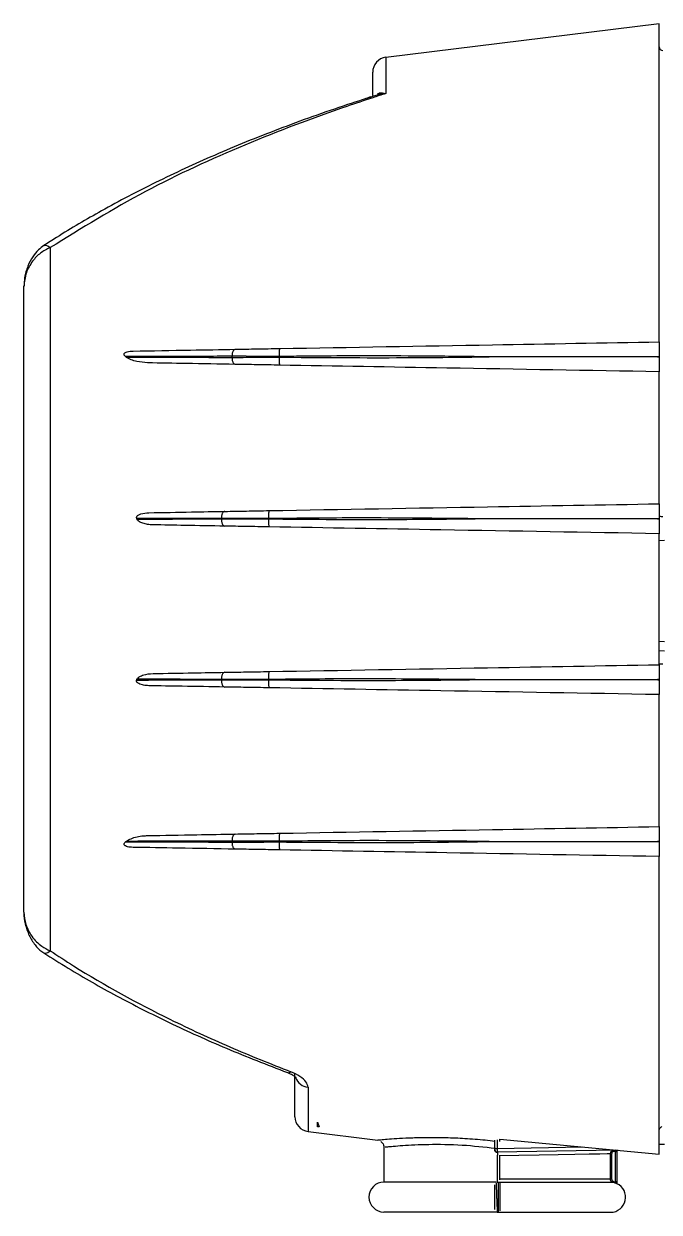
# Model space of a CAD drawing. Extents: x 7 to 135, y 3 to 97.
# Drawn here: x 6.526 to 9.077, y 39.063 to 43.834 of the extents above; entities that cross this region are included whole.
import ezdxf

# ---------------------------------------------------------------- set-up
doc = ezdxf.new("R2010")
doc.units = 0
doc.header["$MEASUREMENT"] = 0
doc.layers.add('OBJECT', color=7, linetype='CONTINUOUS')

msp = doc.modelspace()

# ---------------------------------------------------------------- linework, layer by layer
at = {"layer": 'OBJECT'}
for p, q in [((9.0766, 43.8339), (7.9793, 43.6991)), ((9.0766, 42.5569), (9.0766, 43.8339)), ((7.9793, 43.6991), (7.9793, 43.5538)), ((7.9266, 43.5465), (7.9266, 43.6396)), ((6.632, 42.9351), (6.632, 40.1127)), ((6.5266, 40.2678), (6.5266, 42.7799)), ((7.3617, 42.4992), (7.3617, 42.4946)), ((7.5508, 42.4983), (7.5508, 42.4954)), ((9.0766, 42.497), (9.0766, 42.4967)), ((9.0766, 41.9069), (9.0766, 42.4369)), ((7.319, 41.8474), (7.319, 41.8463)), ((7.5081, 41.8476), (7.5081, 41.8462)), ((9.0766, 41.847), (9.0766, 41.8467)), ((9.0766, 41.2609), (9.0766, 41.7869)), ((9.0766, 41.76), (9.0972, 41.7606)), ((9.0972, 41.3534), (9.0766, 41.354)), ((9.0766, 41.3178), (9.0972, 41.3172)), ((7.319, 41.2003), (7.319, 41.2014)), ((7.5081, 41.2002), (7.5081, 41.2016)), ((9.0766, 41.2007), (9.0766, 41.201)), ((9.0766, 40.6109), (9.0766, 41.1409)), ((7.3617, 40.5486), (7.3617, 40.5532)), ((7.5508, 40.5494), (7.5508, 40.5523)), ((9.0766, 40.5507), (9.0766, 40.551)), ((9.0766, 39.2957), (9.0766, 40.4909)), ((7.6146, 39.4465), (7.6146, 39.6192)), ((7.6673, 39.5646), (7.6673, 39.3869)), ((7.7046, 39.4252), (7.7115, 39.4055)), ((7.7046, 39.4055), (7.7046, 39.4252)), ((7.6673, 39.3869), (7.9468, 39.3526)), ((7.7115, 39.4055), (7.7046, 39.4055)), ((7.9716, 39.3236), (7.9716, 39.1839)), ((8.4166, 39.319), (8.4166, 39.3519)), ((8.4166, 39.319), (8.4259, 39.319)), ((8.4166, 39.314), (8.4166, 39.319)), ((8.4259, 39.353), (8.4259, 39.319)), ((8.4259, 39.319), (8.7688, 39.325)), ((8.9024, 39.3123), (8.4268, 39.304)), ((8.4366, 39.3565), (9.0766, 39.2957)), ((8.4366, 39.3466), (8.4366, 39.3565)), ((8.9017, 39.3074), (8.9082, 39.3121)), ((8.9115, 39.3125), (8.9066, 39.3075)), ((9.0766, 39.3356), (9.0972, 39.336)), ((8.4247, 39.289), (8.4268, 39.289)), ((8.4268, 39.289), (8.4268, 39.1965)), ((8.4366, 39.1935), (8.4366, 39.2921)), ((8.8807, 39.1965), (8.8807, 39.2972)), ((8.8807, 39.2972), (8.8856, 39.2972)), ((8.8856, 39.2972), (8.8856, 39.1965)), ((8.9017, 39.3073), (8.8954, 39.3072)), ((8.9017, 39.3073), (8.9017, 39.3074)), ((8.9017, 39.1845), (8.9017, 39.3073)), ((8.9066, 39.3073), (8.9017, 39.3073)), ((8.9066, 39.3075), (8.9066, 39.3073)), ((8.9066, 39.3073), (8.9066, 39.1845)), ((8.4222, 39.1839), (7.9716, 39.1839)), ((8.4247, 39.1965), (8.4268, 39.1965)), ((8.8927, 39.1818), (8.4266, 39.1818)), ((8.4316, 39.1824), (8.4316, 39.1839)), ((8.433, 39.1828), (8.4316, 39.1828)), ((8.4366, 39.1965), (8.8807, 39.1965)), ((8.8807, 39.1965), (8.8856, 39.1965)), ((8.9035, 39.1785), (8.8927, 39.1818)), ((8.8936, 39.1867), (8.9017, 39.1845)), ((8.9066, 39.1845), (8.9017, 39.1845)), ((8.4316, 39.0639), (7.9716, 39.0639)), ((8.4265, 39.063), (8.8816, 39.063)), ((8.4316, 39.0639), (8.4316, 39.0653))]:
    msp.add_line(p, q, dxfattribs=at)
at = {"layer": 'OBJECT', "flags": 128}
for points in [[(6.6067, 42.9436), (6.6073, 42.944), (6.6138, 42.9448), (6.6223, 42.9418), (6.632, 42.9351)], [(6.6067, 40.1041), (6.6073, 40.1037), (6.6138, 40.1029), (6.6223, 40.1059), (6.632, 40.1127)], [(8.8807, 39.2972), (8.8673, 39.2969), (8.8384, 39.2964), (8.795, 39.2956), (8.7385, 39.2946), (8.6711, 39.2934), (8.5948, 39.292), (8.5125, 39.2905), (8.4366, 39.2892)]]:
    msp.add_lwpolyline(points, dxfattribs=at)
at = {"layer": 'OBJECT'}
for centre, radius, start, end in [((9.0916, 43.7416), 0.015, 180, 269), ((7.9866, 43.6396), 0.06, 97, 180), ((9.0878, 41.8824), 0.0262, 244.7378, 277.7925), ((7.5884, 39.6374), 0.0142, 253.086, 312.3789), ((7.6726, 39.6233), 0.0589, 198.9201, 264.8319), ((7.6746, 39.4465), 0.06, 180, 263), ((8.4266, 39.314), 0.01, 180, 271), ((8.967, 39.3097), 0.0716, 177.9998, 182.0002), ((8.9029, 39.3786), 0.0713, 269.0239, 272.9744), ((7.9716, 39.1239), 0.06, 90, 270), ((8.8816, 39.123), 0.06, 270, 65.4051), ((8.9667, 39.1706), 0.0749, 167.5606, 171.3743)]:
    msp.add_arc(centre, radius, start, end, dxfattribs=at)
for centre, major_axis, ratio, start_param, end_param in [((4.458, 41.5239), (3.0188, 0), 0.564143, 0.607532, 0.60866), ((4.0947, 41.5239), (2.9415, 0), 0.564143, 0.194908, 0.196859), ((4.0947, 41.5239), (2.9415, 0), 0.564143, 6.086326, 6.088277), ((4.458, 41.5239), (3.0188, 0), 0.564143, 5.674525, 5.675653), ((8.4266, 39.319), (-0.0002, 0.015), 0.044174, 1.569897, 3.14185)]:
    msp.add_ellipse(centre, major_axis=major_axis, ratio=ratio, start_param=start_param, end_param=end_param, dxfattribs=at)
for points, knots in [([(7.9458, 43.5523), (7.9485, 43.5538), (7.958, 43.5589), (7.9705, 43.5565), (7.9792, 43.5538), (7.9793, 43.5538)], [0, 0, 0, 0, 0.289326, 0.992096, 1, 1, 1, 1]), ([(7.945, 43.5478), (7.9049, 43.535), (7.7717, 43.4928), (7.553, 43.4143), (7.2959, 43.31), (7.059, 43.2007), (6.8478, 43.0902), (6.6997, 43.0032), (6.6237, 42.9545), (6.6067, 42.9436)], [0, 0, 0, 0, 0.086263, 0.286958, 0.475955, 0.653016, 0.818159, 0.959269, 1, 1, 1, 1]), ([(7.9793, 43.5538), (7.9617, 43.5482), (7.9095, 43.5315), (7.7193, 43.468), (7.412, 43.3514), (7.0107, 43.1687), (6.7582, 43.0129), (6.632, 42.9351)], [0, 0, 0, 0, 0.037504, 0.11146, 0.407416, 0.703808, 1, 1, 1, 1]), ([(7.9175, 43.5405), (7.9174, 43.5405), (7.9131, 43.5382), (7.9058, 43.5358), (7.8986, 43.5335)], [0, 0, 0, 0, 0.015833, 1, 1, 1, 1]), ([(7.9793, 43.5538), (7.9791, 43.5538), (7.9674, 43.5533), (7.9561, 43.5504), (7.945, 43.5475)], [0, 0, 0, 0, 0.0125186, 1, 1, 1, 1]), ([(6.6069, 42.9432), (6.5995, 42.9379), (6.5822, 42.9258), (6.5603, 42.8978), (6.5408, 42.8603), (6.5283, 42.8196), (6.5277, 42.7916), (6.5274, 42.7799)], [0, 0, 0, 0, 0.1453549, 0.337719, 0.5616669, 0.8162089, 1, 1, 1, 1]), ([(6.632, 42.9351), (6.6186, 42.9285), (6.5915, 42.9152), (6.5585, 42.8796), (6.5325, 42.8338), (6.5286, 42.7985), (6.5266, 42.7799)], [0, 0, 0, 0, 0.2230983, 0.4509634, 0.7118144, 1, 1, 1, 1]), ([(7.5541, 42.5303), (7.8384, 42.5353), (8.3459, 42.5441), (8.8533, 42.553), (9.0766, 42.5569)], [0, 0, 0, 0, 0.560008, 1, 1, 1, 1]), ([(9.0766, 42.5569), (9.0766, 42.5562), (9.0766, 42.5549), (9.0766, 42.5444), (9.0766, 42.529), (9.0766, 42.5122), (9.0766, 42.5012), (9.0766, 42.497)], [0, 0, 0, 0, 0.217203, 0.434331, 0.650166, 0.864389, 1, 1, 1, 1]), ([(6.9346, 42.4976), (6.9332, 42.4988), (6.9309, 42.5009), (6.9289, 42.5043), (6.9284, 42.5072), (6.9291, 42.5097), (6.9309, 42.5121), (6.9347, 42.5149), (6.946, 42.5191), (6.9566, 42.5196), (6.9646, 42.52)], [0, 0, 0, 0, 0.11336, 0.188715, 0.241993, 0.295662, 0.342489, 0.417959, 0.560437, 1, 1, 1, 1]), ([(6.9646, 42.52), (7.0414, 42.5213), (7.1785, 42.5237), (7.3151, 42.5261), (7.3752, 42.5272)], [0, 0, 0, 0, 0.560012, 1, 1, 1, 1]), ([(7.3752, 42.5272), (7.3735, 42.5268), (7.3708, 42.5262), (7.3676, 42.5226), (7.3655, 42.519), (7.3637, 42.5146), (7.3621, 42.5081), (7.3619, 42.5027), (7.3617, 42.4992)], [0, 0, 0, 0, 0.239576, 0.368439, 0.499999, 0.631561, 0.760425, 1, 1, 1, 1]), ([(7.3752, 42.5272), (7.4037, 42.5277), (7.4606, 42.5287), (7.523, 42.5297), (7.5541, 42.5303)], [0, 0, 0, 0, 0.501103, 1, 1, 1, 1]), ([(7.5541, 42.5303), (7.5537, 42.5299), (7.5529, 42.5292), (7.5521, 42.5252), (7.5515, 42.5211), (7.5511, 42.5159), (7.5508, 42.5085), (7.5508, 42.5023), (7.5508, 42.4983)], [0, 0, 0, 0, 0.239486, 0.368379, 0.5, 0.63162, 0.760513, 1, 1, 1, 1]), ([(7.3617, 42.4992), (7.282, 42.4988), (7.1396, 42.4982), (6.9973, 42.4978), (6.9346, 42.4976)], [0, 0, 0, 0, 0.559998, 1, 1, 1, 1]), ([(7.0228, 42.4727), (7.0083, 42.474), (6.9859, 42.476), (6.9566, 42.4842), (6.9433, 42.4921), (6.9366, 42.496)], [0, 0, 0, 0, 0.4728, 0.731901, 1, 1, 1, 1]), ([(6.9366, 42.496), (7.0159, 42.4957), (7.1577, 42.4951), (7.2994, 42.4947), (7.3617, 42.4946)], [0, 0, 0, 0, 0.559998, 1, 1, 1, 1]), ([(7.3752, 42.4666), (7.3095, 42.4677), (7.1922, 42.4698), (7.0746, 42.4718), (7.0228, 42.4727)], [0, 0, 0, 0, 0.55999, 1, 1, 1, 1]), ([(7.5508, 42.4983), (7.5177, 42.4984), (7.4515, 42.4987), (7.3917, 42.499), (7.3617, 42.4992)], [0, 0, 0, 0, 0.4999613, 1, 1, 1, 1]), ([(7.3617, 42.4946), (7.3917, 42.4947), (7.4515, 42.4951), (7.5177, 42.4953), (7.5508, 42.4954)], [0, 0, 0, 0, 0.500039, 1, 1, 1, 1]), ([(7.3617, 42.4946), (7.3619, 42.4911), (7.3621, 42.4857), (7.3637, 42.4792), (7.3655, 42.4747), (7.3676, 42.4711), (7.3708, 42.4676), (7.3735, 42.467), (7.3752, 42.4666)], [0, 0, 0, 0, 0.239578, 0.368439, 0.500001, 0.631563, 0.760425, 1, 1, 1, 1]), ([(7.5541, 42.4634), (7.523, 42.464), (7.4606, 42.4651), (7.4037, 42.4661), (7.3752, 42.4666)], [0, 0, 0, 0, 0.498897, 1, 1, 1, 1]), ([(8.3934, 42.4969), (8.2361, 42.4987), (7.9552, 42.5021), (7.6744, 42.4995), (7.5508, 42.4983)], [0, 0, 0, 0, 0.560063, 1, 1, 1, 1]), ([(7.5508, 42.4954), (7.7081, 42.4942), (7.9889, 42.4921), (8.2698, 42.4954), (8.3934, 42.4969)], [0, 0, 0, 0, 0.5599377, 1, 1, 1, 1]), ([(7.5508, 42.4954), (7.5508, 42.4914), (7.5508, 42.4852), (7.5511, 42.4778), (7.5515, 42.4727), (7.5521, 42.4685), (7.5529, 42.4645), (7.5537, 42.4639), (7.5541, 42.4634)], [0, 0, 0, 0, 0.2394865, 0.3683803, 0.5000018, 0.6316209, 0.7605136, 1, 1, 1, 1]), ([(9.0766, 42.4369), (8.7923, 42.4418), (8.2848, 42.4507), (7.7774, 42.4595), (7.5541, 42.4634)], [0, 0, 0, 0, 0.560011, 1, 1, 1, 1]), ([(9.0697, 42.4969), (9.0691, 42.4969), (8.9502, 42.4969), (8.7466, 42.4969), (8.5224, 42.4969), (8.4159, 42.4969), (8.394, 42.4969), (8.3934, 42.4969)], [0, 0, 0, 0, 0.0024644, 0.5274412, 0.9031585, 0.9970878, 1, 1, 1, 1]), ([(9.0766, 42.497), (9.0753, 42.497), (9.073, 42.4969), (9.0707, 42.4969), (9.0697, 42.4969)], [0, 0, 0, 0, 0.560001, 1, 1, 1, 1]), ([(9.0697, 42.4969), (9.071, 42.4968), (9.0733, 42.4968), (9.0756, 42.4968), (9.0766, 42.4967)], [0, 0, 0, 0, 0.559999, 1, 1, 1, 1]), ([(9.0766, 42.4967), (9.0766, 42.4908), (9.0766, 42.4783), (9.0766, 42.4607), (9.0766, 42.4466), (9.0766, 42.4382), (9.0766, 42.4373), (9.0766, 42.4369)], [0, 0, 0, 0, 0.187681, 0.400357, 0.613501, 0.82795, 1, 1, 1, 1]), ([(7.5114, 41.8795), (7.8036, 41.8846), (8.3254, 41.8938), (8.8471, 41.9029), (9.0766, 41.9069)], [0, 0, 0, 0, 0.560008, 1, 1, 1, 1]), ([(9.0766, 41.9069), (9.0766, 41.9062), (9.0766, 41.9049), (9.0766, 41.8944), (9.0766, 41.879), (9.0766, 41.8622), (9.0766, 41.8512), (9.0766, 41.847)], [0, 0, 0, 0, 0.217203, 0.434334, 0.650167, 0.864391, 1, 1, 1, 1]), ([(6.9795, 41.8484), (6.9792, 41.8494), (6.9787, 41.8514), (6.9793, 41.8547), (6.9815, 41.8583), (6.9869, 41.8629), (7.0023, 41.8695), (7.0168, 41.8704), (7.0276, 41.8711)], [0, 0, 0, 0, 0.05238, 0.104941, 0.166385, 0.263155, 0.457422, 1, 1, 1, 1]), ([(7.319, 41.8474), (7.2556, 41.8477), (7.1425, 41.8481), (7.0293, 41.8483), (6.9795, 41.8484)], [0, 0, 0, 0, 0.560004, 1, 1, 1, 1]), ([(6.9806, 41.8453), (7.0437, 41.8455), (7.1566, 41.846), (7.2694, 41.8462), (7.319, 41.8463)], [0, 0, 0, 0, 0.560004, 1, 1, 1, 1]), ([(7.0448, 41.8223), (7.0375, 41.8227), (7.0238, 41.8235), (7.0042, 41.8282), (6.9904, 41.8342), (6.9828, 41.8408), (6.9812, 41.844), (6.9806, 41.8453)], [0, 0, 0, 0, 0.307715, 0.577846, 0.849689, 0.938705, 1, 1, 1, 1]), ([(7.0276, 41.8711), (7.0848, 41.8721), (7.1869, 41.8739), (7.2884, 41.8757), (7.333, 41.8764)], [0, 0, 0, 0, 0.560034, 1, 1, 1, 1]), ([(7.333, 41.8764), (7.3312, 41.876), (7.3284, 41.8754), (7.3251, 41.8717), (7.3229, 41.868), (7.3211, 41.8634), (7.3194, 41.8566), (7.3192, 41.8511), (7.319, 41.8474)], [0, 0, 0, 0, 0.239577, 0.368438, 0.5, 0.631562, 0.760423, 1, 1, 1, 1]), ([(7.5081, 41.8476), (7.475, 41.8475), (7.4088, 41.8474), (7.349, 41.8474), (7.319, 41.8474)], [0, 0, 0, 0, 0.499957, 1, 1, 1, 1]), ([(7.319, 41.8463), (7.349, 41.8463), (7.4088, 41.8463), (7.475, 41.8462), (7.5081, 41.8462)], [0, 0, 0, 0, 0.500043, 1, 1, 1, 1]), ([(7.319, 41.8463), (7.3192, 41.8427), (7.3194, 41.8371), (7.3211, 41.8304), (7.3229, 41.8257), (7.3251, 41.822), (7.3284, 41.8184), (7.3312, 41.8177), (7.333, 41.8173)], [0, 0, 0, 0, 0.239576, 0.368437, 0.499999, 0.631562, 0.760423, 1, 1, 1, 1]), ([(7.333, 41.8764), (7.3614, 41.8769), (7.418, 41.8779), (7.4803, 41.879), (7.5114, 41.8795)], [0, 0, 0, 0, 0.500726, 1, 1, 1, 1]), ([(7.5114, 41.8795), (7.511, 41.8791), (7.5102, 41.8784), (7.5094, 41.8744), (7.5088, 41.8703), (7.5084, 41.8652), (7.5081, 41.8578), (7.5081, 41.8516), (7.5081, 41.8476)], [0, 0, 0, 0, 0.239487, 0.368379, 0.499999, 0.631621, 0.760513, 1, 1, 1, 1]), ([(8.3374, 41.8469), (8.1826, 41.8485), (7.9062, 41.8515), (7.6297, 41.8488), (7.5081, 41.8476)], [0, 0, 0, 0, 0.560059, 1, 1, 1, 1]), ([(7.5081, 41.8462), (7.6629, 41.8449), (7.9393, 41.8426), (8.2158, 41.8456), (8.3374, 41.8469)], [0, 0, 0, 0, 0.559941, 1, 1, 1, 1]), ([(7.5081, 41.8462), (7.5081, 41.8422), (7.5081, 41.836), (7.5084, 41.8285), (7.5088, 41.8234), (7.5094, 41.8193), (7.5102, 41.8153), (7.511, 41.8146), (7.5114, 41.8142)], [0, 0, 0, 0, 0.239486, 0.36838, 0.5, 0.63162, 0.760514, 1, 1, 1, 1]), ([(9.0697, 41.8469), (9.0691, 41.8469), (8.9316, 41.8469), (8.7093, 41.8469), (8.4665, 41.8469), (8.3599, 41.8469), (8.3381, 41.8469), (8.3374, 41.8469)], [0, 0, 0, 0, 0.002274, 0.563506, 0.91051, 0.997261, 1, 1, 1, 1]), ([(9.0766, 41.847), (9.0753, 41.847), (9.073, 41.8469), (9.0707, 41.8469), (9.0697, 41.8469)], [0, 0, 0, 0, 0.56, 1, 1, 1, 1]), ([(9.0697, 41.8469), (9.071, 41.8468), (9.0733, 41.8468), (9.0756, 41.8468), (9.0766, 41.8467)], [0, 0, 0, 0, 0.559998, 1, 1, 1, 1]), ([(9.0766, 41.8467), (9.0766, 41.8408), (9.0766, 41.8283), (9.0766, 41.8107), (9.0766, 41.7966), (9.0766, 41.7882), (9.0766, 41.7873), (9.0766, 41.7869)], [0, 0, 0, 0, 0.187683, 0.40036, 0.613504, 0.827952, 1, 1, 1, 1]), ([(7.333, 41.8173), (7.2793, 41.8182), (7.1834, 41.8199), (7.0871, 41.8216), (7.0448, 41.8223)], [0, 0, 0, 0, 0.559976, 1, 1, 1, 1]), ([(7.5114, 41.8142), (7.4803, 41.8147), (7.418, 41.8158), (7.3614, 41.8168), (7.333, 41.8173)], [0, 0, 0, 0, 0.499274, 1, 1, 1, 1]), ([(9.0766, 41.7869), (8.7844, 41.792), (8.2626, 41.8011), (7.7409, 41.8102), (7.5114, 41.8142)], [0, 0, 0, 0, 0.56001, 1, 1, 1, 1]), ([(6.9806, 41.2025), (6.9814, 41.204), (6.9835, 41.2081), (6.9926, 41.2147), (7.013, 41.223), (7.0321, 41.2244), (7.0448, 41.2254)], [0, 0, 0, 0, 0.072967, 0.194337, 0.4687, 1, 1, 1, 1]), ([(7.0448, 41.2254), (7.0988, 41.2263), (7.1952, 41.228), (7.2909, 41.2297), (7.333, 41.2304)], [0, 0, 0, 0, 0.560039, 1, 1, 1, 1]), ([(7.333, 41.2304), (7.3312, 41.23), (7.3284, 41.2294), (7.3251, 41.2257), (7.3229, 41.222), (7.3211, 41.2174), (7.3194, 41.2106), (7.3192, 41.2051), (7.319, 41.2014)], [0, 0, 0, 0, 0.239577, 0.368437, 0.5, 0.631563, 0.760423, 1, 1, 1, 1]), ([(7.333, 41.2304), (7.3614, 41.2309), (7.418, 41.2319), (7.4803, 41.233), (7.5114, 41.2335)], [0, 0, 0, 0, 0.500726, 1, 1, 1, 1]), ([(7.5114, 41.2335), (7.511, 41.2331), (7.5102, 41.2324), (7.5094, 41.2284), (7.5088, 41.2243), (7.5084, 41.2192), (7.5081, 41.2118), (7.5081, 41.2056), (7.5081, 41.2016)], [0, 0, 0, 0, 0.239487, 0.368379, 0.5, 0.63162, 0.760514, 1, 1, 1, 1]), ([(7.5114, 41.2335), (7.8036, 41.2386), (8.3254, 41.2478), (8.8471, 41.2569), (9.0766, 41.2609)], [0, 0, 0, 0, 0.560008, 1, 1, 1, 1]), ([(9.0766, 41.2647), (9.0779, 41.2647), (9.0813, 41.2646), (9.0866, 41.2645), (9.0902, 41.2645), (9.0913, 41.2644), (9.0913, 41.2644)], [0, 0, 0, 0, 0.307189, 0.809138, 0.988618, 1, 1, 1, 1]), ([(9.0766, 41.2609), (9.0766, 41.2604), (9.0766, 41.2593), (9.0766, 41.2501), (9.0766, 41.2354), (9.0766, 41.2181), (9.0766, 41.2062), (9.0766, 41.201)], [0, 0, 0, 0, 0.1876003, 0.4047621, 0.6207739, 0.8351757, 1, 1, 1, 1]), ([(7.0276, 41.1766), (7.0208, 41.177), (7.0071, 41.1778), (6.9919, 41.182), (6.9835, 41.1876), (6.9805, 41.1907), (6.979, 41.1941), (6.9788, 41.197), (6.9793, 41.1986), (6.9795, 41.1993)], [0, 0, 0, 0, 0.347785, 0.69812, 0.777967, 0.858339, 0.911741, 0.965437, 1, 1, 1, 1]), ([(6.9795, 41.1993), (7.0428, 41.1996), (7.156, 41.2003), (7.2692, 41.2003), (7.319, 41.2003)], [0, 0, 0, 0, 0.560013, 1, 1, 1, 1]), ([(7.319, 41.2014), (7.2559, 41.2018), (7.143, 41.2025), (7.0302, 41.2025), (6.9806, 41.2025)], [0, 0, 0, 0, 0.560015, 1, 1, 1, 1]), ([(7.333, 41.1713), (7.2761, 41.1723), (7.1745, 41.1741), (7.0725, 41.1758), (7.0276, 41.1766)], [0, 0, 0, 0, 0.55998, 1, 1, 1, 1]), ([(7.5081, 41.2016), (7.475, 41.2015), (7.4088, 41.2014), (7.349, 41.2014), (7.319, 41.2014)], [0, 0, 0, 0, 0.499957, 1, 1, 1, 1]), ([(7.319, 41.2003), (7.349, 41.2003), (7.4088, 41.2003), (7.475, 41.2002), (7.5081, 41.2002)], [0, 0, 0, 0, 0.500043, 1, 1, 1, 1]), ([(7.319, 41.2003), (7.3192, 41.1967), (7.3194, 41.1911), (7.3211, 41.1844), (7.3229, 41.1797), (7.3251, 41.176), (7.3284, 41.1724), (7.3312, 41.1717), (7.333, 41.1713)], [0, 0, 0, 0, 0.239577, 0.368437, 0.499999, 0.631562, 0.760423, 1, 1, 1, 1]), ([(8.3374, 41.2009), (8.1826, 41.2025), (7.9062, 41.2055), (7.6297, 41.2028), (7.5081, 41.2016)], [0, 0, 0, 0, 0.560059, 1, 1, 1, 1]), ([(7.5081, 41.2002), (7.6629, 41.1989), (7.9393, 41.1966), (8.2158, 41.1996), (8.3374, 41.2009)], [0, 0, 0, 0, 0.559941, 1, 1, 1, 1]), ([(7.5081, 41.2002), (7.5081, 41.1962), (7.5081, 41.19), (7.5084, 41.1825), (7.5088, 41.1774), (7.5094, 41.1733), (7.5102, 41.1693), (7.511, 41.1686), (7.5114, 41.1682)], [0, 0, 0, 0, 0.2394858, 0.3683795, 0.4999999, 0.6316204, 0.7605135, 1, 1, 1, 1]), ([(8.3374, 41.2009), (8.3381, 41.2009), (8.4757, 41.2009), (8.6981, 41.2009), (8.941, 41.2009), (9.0474, 41.2009), (9.0691, 41.2009), (9.0697, 41.2009)], [0, 0, 0, 0, 0.002739, 0.563972, 0.910975, 0.997726, 1, 1, 1, 1]), ([(9.0766, 41.201), (9.0753, 41.201), (9.073, 41.2009), (9.0707, 41.2009), (9.0697, 41.2009)], [0, 0, 0, 0, 0.56, 1, 1, 1, 1]), ([(9.0697, 41.2009), (9.071, 41.2008), (9.0733, 41.2008), (9.0756, 41.2008), (9.0766, 41.2007)], [0, 0, 0, 0, 0.5599976, 1, 1, 1, 1]), ([(9.0766, 41.2007), (9.0766, 41.1941), (9.0766, 41.1807), (9.0766, 41.1628), (9.0766, 41.1493), (9.0766, 41.1419), (9.0766, 41.1412), (9.0766, 41.1409)], [0, 0, 0, 0, 0.212706, 0.425419, 0.638708, 0.85337, 1, 1, 1, 1]), ([(7.5114, 41.1682), (7.4803, 41.1687), (7.418, 41.1698), (7.3614, 41.1708), (7.333, 41.1713)], [0, 0, 0, 0, 0.499274, 1, 1, 1, 1]), ([(9.0766, 41.1409), (8.7844, 41.146), (8.2626, 41.1551), (7.7409, 41.1642), (7.5114, 41.1682)], [0, 0, 0, 0, 0.56001, 1, 1, 1, 1]), ([(7.5541, 40.5843), (7.8384, 40.5893), (8.3459, 40.5981), (8.8533, 40.607), (9.0766, 40.6109)], [0, 0, 0, 0, 0.560008, 1, 1, 1, 1]), ([(9.0766, 40.6109), (9.0766, 40.6104), (9.0766, 40.6093), (9.0766, 40.6001), (9.0766, 40.5854), (9.0766, 40.5681), (9.0766, 40.5562), (9.0766, 40.551)], [0, 0, 0, 0, 0.187598, 0.404758, 0.62077, 0.835172, 1, 1, 1, 1]), ([(6.9366, 40.5517), (6.9431, 40.5555), (6.9638, 40.5676), (6.9945, 40.5736), (7.0173, 40.5747), (7.0228, 40.575)], [0, 0, 0, 0, 0.259599, 0.81953, 1, 1, 1, 1]), ([(7.3617, 40.5532), (7.2824, 40.5532), (7.1407, 40.5532), (6.9989, 40.5522), (6.9366, 40.5517)], [0, 0, 0, 0, 0.560012, 1, 1, 1, 1]), ([(7.0228, 40.575), (7.0887, 40.5762), (7.2065, 40.5782), (7.3237, 40.5803), (7.3752, 40.5812)], [0, 0, 0, 0, 0.560018, 1, 1, 1, 1]), ([(7.3752, 40.5812), (7.3735, 40.5808), (7.3708, 40.5802), (7.3676, 40.5766), (7.3655, 40.573), (7.3637, 40.5686), (7.3621, 40.5621), (7.3619, 40.5567), (7.3617, 40.5532)], [0, 0, 0, 0, 0.239576, 0.368438, 0.499999, 0.631562, 0.760423, 1, 1, 1, 1]), ([(7.5508, 40.5523), (7.5177, 40.5524), (7.4515, 40.5527), (7.3917, 40.553), (7.3617, 40.5532)], [0, 0, 0, 0, 0.499961, 1, 1, 1, 1]), ([(7.3752, 40.5812), (7.4037, 40.5817), (7.4606, 40.5827), (7.523, 40.5837), (7.5541, 40.5843)], [0, 0, 0, 0, 0.501103, 1, 1, 1, 1]), ([(7.5541, 40.5843), (7.5537, 40.5839), (7.5529, 40.5832), (7.5521, 40.5792), (7.5515, 40.5751), (7.5511, 40.5699), (7.5508, 40.5625), (7.5508, 40.5563), (7.5508, 40.5523)], [0, 0, 0, 0, 0.239486, 0.368379, 0.5, 0.63162, 0.760514, 1, 1, 1, 1]), ([(8.3934, 40.5509), (8.2361, 40.5527), (7.9552, 40.5561), (7.6744, 40.5535), (7.5508, 40.5523)], [0, 0, 0, 0, 0.560063, 1, 1, 1, 1]), ([(6.9646, 40.5277), (6.9573, 40.5281), (6.947, 40.5286), (6.9359, 40.5322), (6.9315, 40.5351), (6.9294, 40.5374), (6.9285, 40.5399), (6.9287, 40.5425), (6.9304, 40.5463), (6.9329, 40.5486), (6.9346, 40.5501)], [0, 0, 0, 0, 0.40143, 0.570189, 0.633487, 0.69736, 0.744463, 0.791504, 0.861688, 1, 1, 1, 1]), ([(6.9346, 40.5501), (7.0144, 40.55), (7.1567, 40.5499), (7.2991, 40.549), (7.3617, 40.5486)], [0, 0, 0, 0, 0.560009, 1, 1, 1, 1]), ([(7.3752, 40.5206), (7.2987, 40.5219), (7.1619, 40.5243), (7.0249, 40.5267), (6.9646, 40.5277)], [0, 0, 0, 0, 0.559994, 1, 1, 1, 1]), ([(7.3617, 40.5486), (7.3917, 40.5487), (7.4515, 40.5491), (7.5177, 40.5493), (7.5508, 40.5494)], [0, 0, 0, 0, 0.500039, 1, 1, 1, 1]), ([(7.3617, 40.5486), (7.3619, 40.5451), (7.3621, 40.5397), (7.3637, 40.5332), (7.3655, 40.5287), (7.3676, 40.5251), (7.3708, 40.5216), (7.3735, 40.521), (7.3752, 40.5206)], [0, 0, 0, 0, 0.239577, 0.368438, 0.500001, 0.631562, 0.760424, 1, 1, 1, 1]), ([(7.5541, 40.5174), (7.523, 40.518), (7.4606, 40.5191), (7.4037, 40.5201), (7.3752, 40.5206)], [0, 0, 0, 0, 0.498897, 1, 1, 1, 1]), ([(7.5508, 40.5494), (7.7081, 40.5482), (7.9889, 40.5461), (8.2698, 40.5494), (8.3934, 40.5509)], [0, 0, 0, 0, 0.559938, 1, 1, 1, 1]), ([(7.5508, 40.5494), (7.5508, 40.5454), (7.5508, 40.5392), (7.5511, 40.5318), (7.5515, 40.5267), (7.5521, 40.5225), (7.5529, 40.5185), (7.5537, 40.5179), (7.5541, 40.5174)], [0, 0, 0, 0, 0.239486, 0.36838, 0.5, 0.631621, 0.760514, 1, 1, 1, 1]), ([(9.0766, 40.4909), (8.7923, 40.4958), (8.2848, 40.5047), (7.7774, 40.5135), (7.5541, 40.5174)], [0, 0, 0, 0, 0.560011, 1, 1, 1, 1]), ([(8.3934, 40.5509), (8.394, 40.5509), (8.513, 40.5509), (8.7167, 40.5509), (8.941, 40.5509), (9.0474, 40.5509), (9.0691, 40.5509), (9.0697, 40.5509)], [0, 0, 0, 0, 0.002912, 0.527889, 0.903606, 0.997536, 1, 1, 1, 1]), ([(9.0766, 40.551), (9.0753, 40.551), (9.073, 40.5509), (9.0707, 40.5509), (9.0697, 40.5509)], [0, 0, 0, 0, 0.560001, 1, 1, 1, 1]), ([(9.0697, 40.5509), (9.071, 40.5508), (9.0733, 40.5508), (9.0756, 40.5508), (9.0766, 40.5507)], [0, 0, 0, 0, 0.559999, 1, 1, 1, 1]), ([(9.0766, 40.5507), (9.0766, 40.5441), (9.0766, 40.5307), (9.0766, 40.5128), (9.0766, 40.4993), (9.0766, 40.4919), (9.0766, 40.4912), (9.0766, 40.4909)], [0, 0, 0, 0, 0.212707, 0.425419, 0.638709, 0.853371, 1, 1, 1, 1]), ([(6.5268, 40.2675), (6.5268, 40.2662), (6.5259, 40.2503), (6.5314, 40.2181), (6.5457, 40.1745), (6.5692, 40.1376), (6.5901, 40.114), (6.6043, 40.1065), (6.6072, 40.1049)], [0, 0, 0, 0, 0.021412, 0.250275, 0.506439, 0.742834, 0.946673, 1, 1, 1, 1]), ([(6.5266, 40.2678), (6.5283, 40.251), (6.5317, 40.2171), (6.5573, 40.1688), (6.592, 40.1316), (6.6204, 40.1181), (6.632, 40.1127)], [0, 0, 0, 0, 0.261321, 0.527903, 0.808327, 1, 1, 1, 1]), ([(6.6067, 40.1041), (6.639, 40.0836), (6.7345, 40.023), (6.9015, 39.9283), (7.1134, 39.821), (7.3422, 39.7177), (7.5023, 39.6555), (7.5842, 39.6237)], [0, 0, 0, 0, 0.104369, 0.308336, 0.524932, 0.756859, 1, 1, 1, 1]), ([(6.632, 40.1127), (6.663, 40.0924), (6.8185, 39.9911), (7.0589, 39.8606), (7.3523, 39.7242), (7.5161, 39.6593), (7.598, 39.6268)], [0, 0, 0, 0, 0.10177, 0.5092943, 0.7544094, 1, 1, 1, 1]), ([(7.5842, 39.6237), (7.5844, 39.6236), (7.5926, 39.6209), (7.605, 39.6145), (7.6168, 39.606), (7.6179, 39.6045), (7.6184, 39.6038)], [0, 0, 0, 0, 0.00896, 0.364893, 0.713897, 1, 1, 1, 1]), ([(7.6673, 39.5646), (7.6655, 39.5718), (7.662, 39.5861), (7.6373, 39.6088), (7.6108, 39.621), (7.598, 39.6268)], [0, 0, 0, 0, 0.339404, 0.678712, 1, 1, 1, 1]), ([(7.9468, 39.3529), (7.9468, 39.3529), (7.9468, 39.3529), (7.9626, 39.3545), (7.9912, 39.3569), (8.0329, 39.3599), (8.0855, 39.3625), (8.1485, 39.3639), (8.2193, 39.3633), (8.2968, 39.3599), (8.3634, 39.3549), (8.4038, 39.3503), (8.4166, 39.3488)], [0, 0, 0, 0, 0.074727, 0.1812, 0.290731, 0.397809, 0.507913, 0.616367, 0.727946, 0.83668, 0.948573, 1, 1, 1, 1]), ([(9.0766, 39.3917), (9.0767, 39.3934), (9.0771, 39.3968), (9.0796, 39.4014), (9.0831, 39.4049), (9.086, 39.4061), (9.0872, 39.4067)], [0, 0, 0, 0, 0.260723, 0.521086, 0.790353, 1, 1, 1, 1]), ([(7.9592, 39.3469), (7.9613, 39.3453), (7.9661, 39.3415), (7.9707, 39.3328), (7.9712, 39.3261), (7.9714, 39.3228)], [0, 0, 0, 0, 0.281383, 0.652928, 1, 1, 1, 1]), ([(8.4191, 39.3187), (8.3741, 39.3237), (8.2783, 39.3342), (8.146, 39.3352), (8.0411, 39.33), (7.9788, 39.3238), (7.9775, 39.3236), (7.9769, 39.3236)], [0, 0, 0, 0, 0.190419, 0.405974, 0.621885, 0.841248, 1, 1, 1, 1]), ([(8.4166, 39.3086), (8.4166, 39.3102), (8.4166, 39.3133), (8.4166, 39.3137), (8.4166, 39.314)], [0, 0, 0, 0, 0.49363, 1, 1, 1, 1]), ([(8.8807, 39.2972), (8.8807, 39.2982), (8.8809, 39.3009), (8.8826, 39.305), (8.8859, 39.3089), (8.8901, 39.3114), (8.8934, 39.3121), (8.8951, 39.3122), (8.8954, 39.3122)], [0, 0, 0, 0, 0.129478, 0.346517, 0.564098, 0.781863, 0.960743, 1, 1, 1, 1]), ([(8.4268, 39.304), (8.4268, 39.3038), (8.4268, 39.3035), (8.4269, 39.3009), (8.4269, 39.2971), (8.4268, 39.2929), (8.4268, 39.2901), (8.4268, 39.289)], [0, 0, 0, 0, 0.214776, 0.429512, 0.644169, 0.858799, 1, 1, 1, 1]), ([(8.8954, 39.3072), (8.8943, 39.307), (8.892, 39.3068), (8.889, 39.305), (8.8868, 39.3024), (8.8857, 39.2996), (8.8856, 39.2978), (8.8856, 39.2972)], [0, 0, 0, 0, 0.217953, 0.435915, 0.653574, 0.870582, 1, 1, 1, 1]), ([(8.4166, 39.0741), (8.4166, 39.0734), (8.4166, 39.0724), (8.4166, 39.0766), (8.4166, 39.0816), (8.4166, 39.0885), (8.4166, 39.097), (8.4166, 39.1068), (8.4166, 39.1175), (8.4166, 39.1286), (8.4166, 39.1396), (8.4166, 39.1501), (8.4166, 39.1595), (8.4166, 39.1674), (8.4166, 39.171), (8.4166, 39.1728)], [0, 0, 0, 0, 0.137143, 0.206469, 0.276016, 0.346234, 0.416787, 0.48817, 0.559973, 0.632623, 0.705732, 0.779587, 0.853885, 0.928714, 1, 1, 1, 1]), ([(8.4217, 39.1804), (8.4218, 39.18), (8.4218, 39.1784), (8.422, 39.1741), (8.4223, 39.1666), (8.4227, 39.1567), (8.4231, 39.1447), (8.4236, 39.1335), (8.4239, 39.1252), (8.424, 39.121), (8.4241, 39.1189), (8.4241, 39.1178), (8.4242, 39.1172), (8.4242, 39.117), (8.4242, 39.1168), (8.4242, 39.1168), (8.4242, 39.1167), (8.4242, 39.1167), (8.4242, 39.1167), (8.4242, 39.1167), (8.4242, 39.1167), (8.4242, 39.1167), (8.4242, 39.1167), (8.4241, 39.1149), (8.4246, 39.11), (8.4248, 39.1002), (8.4254, 39.0868), (8.4259, 39.0747), (8.4262, 39.067), (8.4265, 39.0629), (8.4265, 39.0637), (8.4265, 39.064)], [0, 0, 0, 0, 0.023602, 0.091195, 0.162021, 0.236083, 0.313383, 0.393919, 0.435477, 0.456571, 0.467195, 0.472526, 0.475196, 0.476534, 0.477201, 0.477536, 0.477703, 0.477787, 0.477829, 0.47785, 0.47786, 0.477865, 0.477868, 0.477871, 0.507917, 0.566233, 0.652719, 0.767228, 0.854048, 0.931275, 1, 1, 1, 1]), ([(8.4268, 39.1965), (8.4268, 39.1953), (8.4268, 39.1924), (8.4268, 39.1887), (8.4267, 39.1854), (8.4267, 39.1842), (8.4267, 39.1835)], [0, 0, 0, 0, 0.2284531, 0.5443097, 0.7419319, 1, 1, 1, 1]), ([(8.4316, 39.0653), (8.4316, 39.0665), (8.4316, 39.0688), (8.4315, 39.0754), (8.4315, 39.0859), (8.4315, 39.1022), (8.4315, 39.1239), (8.4315, 39.1455), (8.4315, 39.1618), (8.4315, 39.1724), (8.4316, 39.1789), (8.4316, 39.1812), (8.4316, 39.1824)], [0, 0, 0, 0, 0.079117, 0.155729, 0.229834, 0.369888, 0.50003, 0.630074, 0.770094, 0.844207, 0.920842, 1, 1, 1, 1]), ([(8.4316, 39.1839), (8.4322, 39.1838), (8.4336, 39.1837), (8.4352, 39.1825), (8.4364, 39.1808), (8.4365, 39.1795), (8.4366, 39.1789)], [0, 0, 0, 0, 0.2498941, 0.4997706, 0.7498965, 1, 1, 1, 1]), ([(8.4366, 39.1789), (8.4366, 39.178), (8.4366, 39.1764), (8.4366, 39.1636), (8.4366, 39.1455), (8.4366, 39.1239), (8.4366, 39.1022), (8.4366, 39.0841), (8.4366, 39.0713), (8.4366, 39.0697), (8.4366, 39.0689)], [0, 0, 0, 0, 0.125016, 0.250017, 0.375005, 0.499988, 0.624972, 0.749964, 0.874972, 1, 1, 1, 1]), ([(8.8927, 39.1818), (8.891, 39.1823), (8.8878, 39.1833), (8.8839, 39.1867), (8.8812, 39.1912), (8.8808, 39.1947), (8.8807, 39.1965)], [0, 0, 0, 0, 0.2469471, 0.4940388, 0.7407774, 1, 1, 1, 1]), ([(8.8856, 39.1965), (8.8857, 39.1953), (8.8859, 39.193), (8.8877, 39.19), (8.8903, 39.1877), (8.8925, 39.187), (8.8936, 39.1867)], [0, 0, 0, 0, 0.259039, 0.505707, 0.75286, 1, 1, 1, 1]), ([(8.9035, 39.1785), (8.9035, 39.1785), (8.9035, 39.1786), (8.9034, 39.1789), (8.9032, 39.1795), (8.9028, 39.1806), (8.9023, 39.1824), (8.9019, 39.1838), (8.9017, 39.1845)], [0, 0, 0, 0, 0.0750333, 0.2370439, 0.277258, 0.5059957, 0.7515689, 1, 1, 1, 1]), ([(8.9066, 39.1773), (8.9065, 39.1773), (8.9064, 39.1774), (8.9052, 39.1778), (8.9041, 39.1783), (8.9035, 39.1785), (8.9035, 39.1785)], [0, 0, 0, 0, 0.311284, 0.665441, 0.988602, 1, 1, 1, 1]), ([(8.9066, 39.1845), (8.9066, 39.1832), (8.9066, 39.1806), (8.9066, 39.1784), (8.9066, 39.1773)], [0, 0, 0, 0, 0.480701, 1, 1, 1, 1])]:
    msp.add_open_spline(points, degree=3, knots=knots, dxfattribs=at)

doc.saveas('drawing.dxf')
